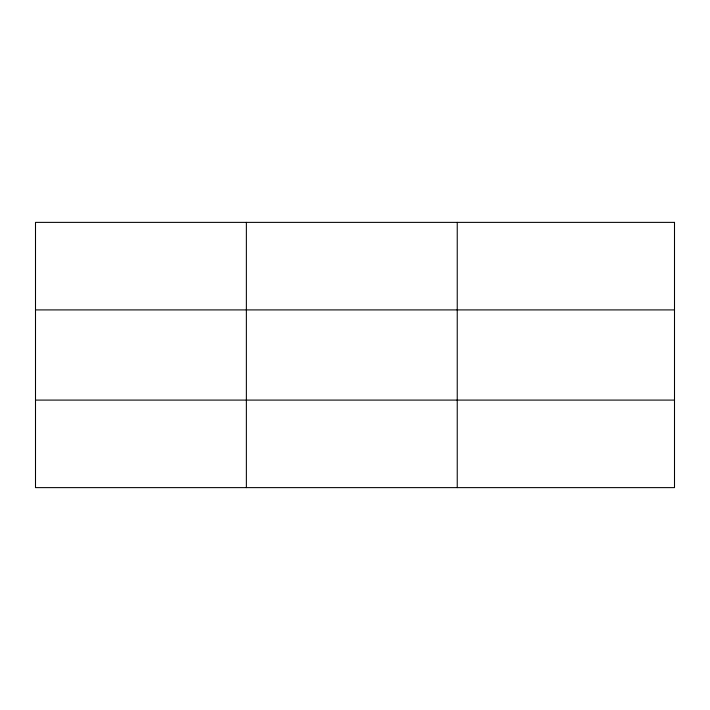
<?xml version="1.0" encoding="UTF-8"?>
<svg xmlns="http://www.w3.org/2000/svg" width="710" height="710" viewBox="0 0 710 710"><rect width="100%" height="100%" fill="white"/><g stroke="black" fill="none" stroke-linecap="round" stroke-linejoin="round"><path stroke-width="1.06" d="M246.37 487.619L246.37 222.381M457.24 487.619L457.24 222.381M35.5 309.906L674.5 309.906M35.5 400.094L674.5 400.094M674.5 222.381L674.5 487.619L35.5 487.619L35.5 222.381L674.5 222.381"/></g></svg>
